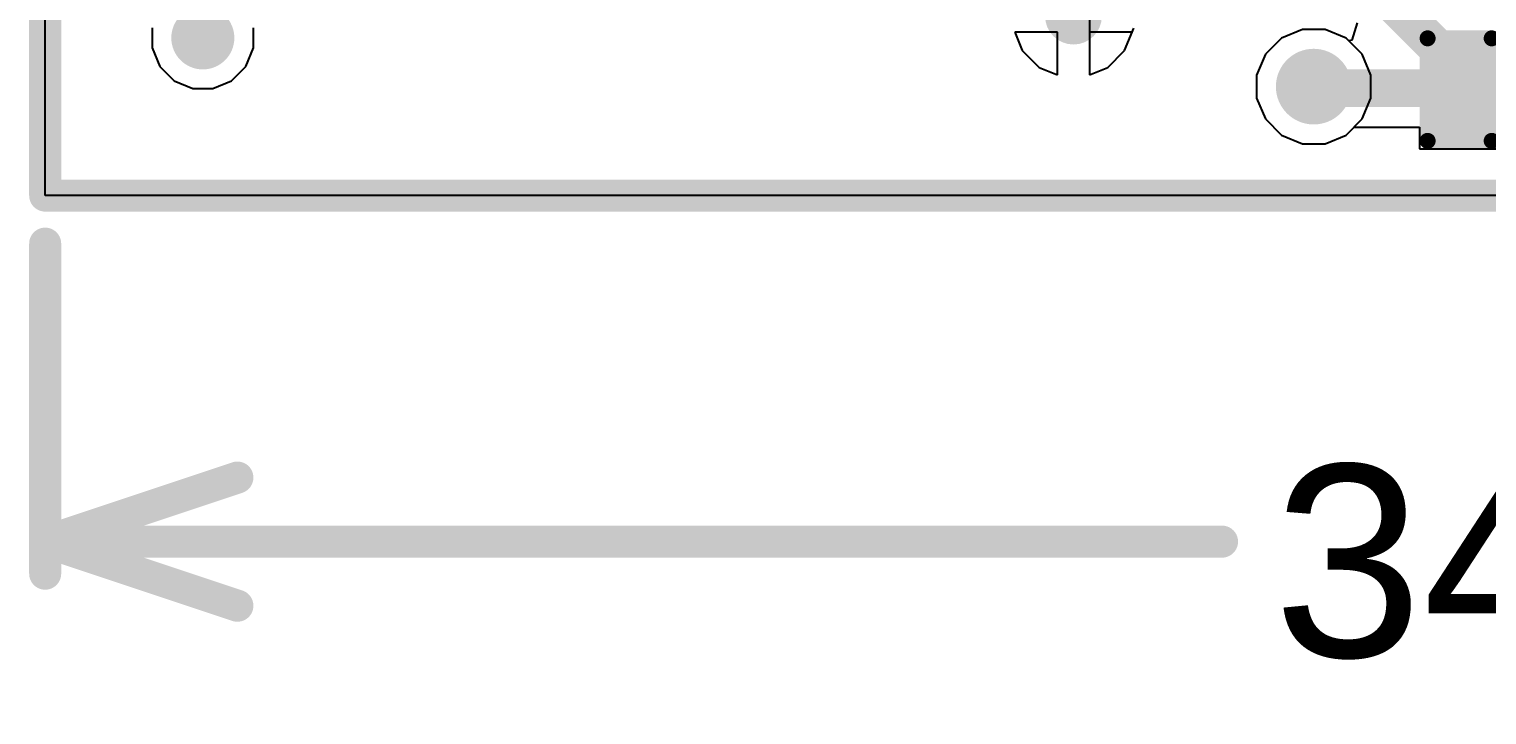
# Model space of a CAD drawing. Header units: millimetres. Extents: x -0.05 to 1.48, y -0.21 to 0.41.
# Drawn here: x -0.0542 to 0.4008, y -0.2113 to 0.0027 of the extents above; entities that cross this region are included whole.
import ezdxf

# ---------------------------------------------------------------- set-up
doc = ezdxf.new("R2010")
doc.units = ezdxf.units.MM
doc.header["$MEASUREMENT"] = 0
for name, color, linetype in [('BottomLayer', 5, 'Continuous'), ('BottomSolder', 6, 'Continuous'), ('Mechanical1', 6, 'Continuous'), ('Mechanical2', 216, 'Continuous'), ('TopLayer', 1, 'Continuous'), ('TopOverlay', 2, 'Continuous'), ('TopPaste', 8, 'Continuous'), ('TopSolder', 216, 'Continuous'), ('ViaHoleLayer', 16, 'Continuous')]:
    doc.layers.add(name, color=color, linetype=linetype)
doc.styles.add('Arial', font='', dxfattribs={"height": 0.2})
doc.styles.get('Arial').set_extended_font_data('Arial')

# ---------------------------------------------------------------- blocks, each defined once
blk = doc.blocks.new('C___0402_2')
at = {"layer": 'TopLayer'}
for points in [[(-0.0275, -0.0125), (-0.0275, 0.0125), (-0.0095, 0.0125), (-0.0095, -0.0125)], [(0.0095, -0.0125), (0.0095, 0.0125), (0.0275, 0.0125), (0.0275, -0.0125)]]:
    blk.add_hatch(color=1, dxfattribs=at).paths.add_polyline_path(points)
at = {"layer": 'TopPaste'}
for points in [[(-0.0275, -0.0125), (-0.0275, 0.0125), (-0.0095, 0.0125), (-0.0095, -0.0125)], [(0.0095, -0.0125), (0.0095, 0.0125), (0.0275, 0.0125), (0.0275, -0.0125)]]:
    blk.add_hatch(color=8, dxfattribs=at).paths.add_polyline_path(points)
at = {"layer": 'TopSolder'}
for points in [[(-0.02986, -0.01486), (-0.02986, 0.01486), (-0.00714, 0.01486), (-0.00714, -0.01486)], [(0.00714, -0.01486), (0.00714, 0.01486), (0.02986, 0.01486), (0.02986, -0.01486)]]:
    blk.add_hatch(color=216, dxfattribs=at).paths.add_polyline_path(points)
at = {"layer": 'TopOverlay', "const_width": 0.005}
for points in [[(-0.031, 0.016), (-0.011, 0.016)], [(-0.031, -0.016), (-0.031, 0.016)], [(0.011, 0.016), (0.031, 0.016)], [(0.031, -0.016), (0.031, 0.016)], [(-0.031, -0.016), (-0.011, -0.016)], [(0.011, -0.016), (0.031, -0.016)]]:
    blk.add_lwpolyline(points, dxfattribs=at)
at = {"layer": 'TopOverlay', "const_width": 0.0025}
for points in [[(-0.03225, 0.016, 1), (-0.02975, 0.016, 1)], [(-0.03225, 0.016, 1), (-0.02975, 0.016, 1)], [(-0.01225, 0.016, 1), (-0.00975, 0.016, 1)], [(0.00975, 0.016, 1), (0.01225, 0.016, 1)], [(0.02975, 0.016, 1), (0.03225, 0.016, 1)], [(0.02975, 0.016, 1), (0.03225, 0.016, 1)], [(-0.03225, -0.016, 1), (-0.02975, -0.016, 1)], [(-0.03225, -0.016, 1), (-0.02975, -0.016, 1)], [(-0.01225, -0.016, 1), (-0.00975, -0.016, 1)], [(0.00975, -0.016, 1), (0.01225, -0.016, 1)], [(0.02975, -0.016, 1), (0.03225, -0.016, 1)], [(0.02975, -0.016, 1), (0.03225, -0.016, 1)]]:
    blk.add_lwpolyline(points, format="xyb", close=True, dxfattribs=at)

msp = doc.modelspace()

# ---------------------------------------------------------------- hatches: boundary and pattern name
at = {"layer": 'BottomLayer'}
h = msp.add_hatch(color=5, dxfattribs=at)
edge = h.paths.add_edge_path()
edge.add_arc((0.27179, 0.00679), 0.00886, 0, 360)
h = msp.add_hatch(color=5, dxfattribs=at)
edge = h.paths.add_edge_path()
edge.add_arc((0.34679, -0.01521), 0.01181, 0, 360)
at = {"layer": 'BottomSolder'}
h = msp.add_hatch(color=6, dxfattribs=at)
edge = h.paths.add_edge_path()
edge.add_arc((0.34679, -0.01521), 0.00591, 0, 360)
at = {"layer": 'TopLayer'}
h = msp.add_hatch(color=1, dxfattribs=at)
edge = h.paths.add_edge_path()
edge.add_arc((0.27179, 0.00679), 0.00886, 0, 360)
h = msp.add_hatch(color=1, dxfattribs=at)
edge = h.paths.add_edge_path()
edge.add_arc((0, 0), 0.00984, 0, 360)
h = msp.add_hatch(color=1, dxfattribs=at)
edge = h.paths.add_edge_path()
edge.add_arc((0.34679, -0.01521), 0.01181, 0, 360)
at = {"layer": 'TopPaste'}
h = msp.add_hatch(color=8, dxfattribs=at)
edge = h.paths.add_edge_path()
edge.add_arc((0, 0), 0.00984, 0, 360)
at = {"layer": 'TopSolder'}
h = msp.add_hatch(color=216, dxfattribs=at)
edge = h.paths.add_edge_path()
edge.add_arc((0, 0), 0.00984, 0, 360)
h = msp.add_hatch(color=216, dxfattribs=at)
edge = h.paths.add_edge_path()
edge.add_arc((0.34679, -0.01521), 0.00591, 0, 360)
at = {"layer": 'ViaHoleLayer'}
h = msp.add_hatch(color=16, dxfattribs=at)
edge = h.paths.add_edge_path()
edge.add_arc((0.34679, -0.01521), 0.00591, 0, 360)

# ---------------------------------------------------------------- linework, layer by layer
at = {"layer": 'BottomLayer'}
for p, q in [((-0.04921, -0.04921), (-0.04921, 0.40354)), ((0.26679, 0.00179), (0.25345, 0.00179)), ((0.25345, 0.00179), (0.2558, -0.0039)), ((0.26679, -0.01155), (0.26679, 0.00179)), ((0.29013, 0.00179), (0.27679, 0.00179)), ((0.27679, 0.00179), (0.27679, -0.01155)), ((0.28777, -0.0039), (0.29013, 0.00179)), ((0.34324, 0.0026), (0.3367, -0.00011)), ((0.35033, 0.0026), (0.34324, 0.0026)), ((0.35688, -0.00011), (0.35033, 0.0026)), ((0.2558, -0.0039), (0.2611, -0.0092)), ((0.28247, -0.0092), (0.28777, -0.0039)), ((0.3367, -0.00011), (0.33169, -0.00512)), ((0.36189, -0.00512), (0.35688, -0.00011)), ((0.33169, -0.00512), (0.32898, -0.01167)), ((0.3646, -0.01167), (0.36189, -0.00512)), ((0.2611, -0.0092), (0.26679, -0.01155)), ((0.27679, -0.01155), (0.28247, -0.0092)), ((0.32898, -0.01167), (0.32898, -0.01876)), ((0.3646, -0.01876), (0.3646, -0.01167)), ((0.32898, -0.01876), (0.33169, -0.0253)), ((0.36189, -0.0253), (0.3646, -0.01876)), ((0.33169, -0.0253), (0.3367, -0.03031)), ((0.35688, -0.03031), (0.36189, -0.0253)), ((0.3367, -0.03031), (0.34324, -0.03302)), ((0.35033, -0.03302), (0.35688, -0.03031)), ((0.34324, -0.03302), (0.35033, -0.03302)), ((1.28937, -0.04921), (-0.04921, -0.04921))]:
    msp.add_line(p, q, dxfattribs=at)
at = {"layer": 'Mechanical1', "const_width": 0.01}
for points in [[(-0.04921, -0.16721), (-0.04921, -0.06421)], [(-0.04921, -0.15721), (0.01079, -0.13721)], [(-0.04921, -0.15721), (0.01079, -0.17721)], [(-0.04921, -0.15721), (0.31817, -0.15721)]]:
    msp.add_lwpolyline(points, dxfattribs=at)
at = {"layer": 'Mechanical1', "const_width": 0.005}
for points in [[(-0.05171, -0.06421, 1), (-0.04671, -0.06421, 1)], [(0.00829, -0.13721, 1), (0.01329, -0.13721, 1)], [(-0.05171, -0.15721, 1), (-0.04671, -0.15721, 1)], [(-0.05171, -0.15721, 1), (-0.04671, -0.15721, 1)], [(-0.05171, -0.15721, 1), (-0.04671, -0.15721, 1)], [(0.31567, -0.15721, 1), (0.32067, -0.15721, 1)], [(-0.05171, -0.16721, 1), (-0.04671, -0.16721, 1)], [(0.00829, -0.17721, 1), (0.01329, -0.17721, 1)]]:
    msp.add_lwpolyline(points, format="xyb", close=True, dxfattribs=at)
at = {"layer": 'Mechanical2', "const_width": 0.01}
for points in [[(-0.04921, -0.04921), (-0.04921, 0.40354)], [(-0.04921, -0.04921), (1.28937, -0.04921)]]:
    msp.add_lwpolyline(points, dxfattribs=at)
at = {"layer": 'Mechanical2', "const_width": 0.005}
msp.add_lwpolyline([(-0.05171, -0.04921, 1), (-0.04671, -0.04921, 1)], format="xyb", close=True, dxfattribs=at)
msp.add_lwpolyline([(-0.05171, -0.04921, 1), (-0.04671, -0.04921, 1)], format="xyb", close=True, dxfattribs=at)
at = {"layer": 'TopLayer'}
for p, q in [((-0.04921, -0.04921), (-0.04921, 0.40354)), ((0.27679, 0.00679), (0.27679, -0.01155)), ((0.36037, 0.00468), (0.35872, -0.00075)), ((-0.01584, 0.00315), (-0.01584, -0.00315)), ((0.01584, -0.00315), (0.01584, 0.00315)), ((0.26679, 0.00179), (0.25345, 0.00179)), ((0.25345, 0.00179), (0.2558, -0.0039)), ((0.26679, -0.01155), (0.26679, 0.00179)), ((0.28777, -0.0039), (0.29064, 0.00304)), ((0.34324, 0.0026), (0.3367, -0.00011)), ((0.35033, 0.0026), (0.34324, 0.0026)), ((0.35688, -0.00011), (0.35033, 0.0026)), ((-0.01584, -0.00315), (-0.01343, -0.00897)), ((0.01343, -0.00897), (0.01584, -0.00315)), ((0.2558, -0.0039), (0.2611, -0.0092)), ((0.28247, -0.0092), (0.28777, -0.0039)), ((0.3367, -0.00011), (0.33169, -0.00512)), ((0.35771, -0.00095), (0.35688, -0.00011)), ((0.35872, -0.00075), (0.35771, -0.00095)), ((-0.01343, -0.00897), (-0.00897, -0.01343)), ((0.00897, -0.01343), (0.01343, -0.00897)), ((0.33169, -0.00512), (0.32898, -0.01167)), ((-0.00897, -0.01343), (-0.00315, -0.01584)), ((0.00315, -0.01584), (0.00897, -0.01343)), ((0.2611, -0.0092), (0.26679, -0.01155)), ((0.27679, -0.01155), (0.28247, -0.0092)), ((0.32898, -0.01167), (0.32898, -0.01876)), ((-0.00315, -0.01584), (0.00315, -0.01584)), ((0.32898, -0.01876), (0.33169, -0.0253)), ((0.33169, -0.0253), (0.3367, -0.03031)), ((0.3367, -0.03031), (0.34324, -0.03302)), ((0.35033, -0.03302), (0.35688, -0.03031)), ((0.35688, -0.03031), (0.35937, -0.02782)), ((0.35937, -0.02782), (0.37985, -0.02782)), ((0.37985, -0.02782), (0.37985, -0.03464)), ((0.34324, -0.03302), (0.35033, -0.03302)), ((0.37985, -0.03464), (0.40985, -0.03464)), ((1.28937, -0.04921), (-0.04921, -0.04921))]:
    msp.add_line(p, q, dxfattribs=at)
at = {"layer": 'TopLayer', "const_width": 0.01181}
for points in [[(0.36579, 0.01642), (0.39176, -0.00955)], [(0.39176, -0.01305), (0.39176, -0.00955)], [(0.39176, -0.01305), (0.39439, -0.01568)], [(0.34679, -0.01521), (0.34725, -0.01568)], [(0.34725, -0.01568), (0.39439, -0.01568)], [(0.39439, -0.01568), (0.39485, -0.01614)]]:
    msp.add_lwpolyline(points, dxfattribs=at)
at = {"layer": 'TopLayer', "const_width": 0.00591}
for points in [[(0.38881, -0.00955, 1), (0.39471, -0.00955, 1)], [(0.38881, -0.00955, 1), (0.39471, -0.00955, 1)], [(0.38881, -0.01305, 1), (0.39471, -0.01305, 1)], [(0.38881, -0.01305, 1), (0.39471, -0.01305, 1)], [(0.34383, -0.01521, 1), (0.34974, -0.01521, 1)], [(0.3443, -0.01568, 1), (0.3502, -0.01568, 1)], [(0.3443, -0.01568, 1), (0.3502, -0.01568, 1)], [(0.39144, -0.01568, 1), (0.39734, -0.01568, 1)], [(0.39144, -0.01568, 1), (0.39734, -0.01568, 1)], [(0.39144, -0.01568, 1), (0.39734, -0.01568, 1)], [(0.3919, -0.01614, 1), (0.39781, -0.01614, 1)]]:
    msp.add_lwpolyline(points, format="xyb", close=True, dxfattribs=at)

# ---------------------------------------------------------------- block references
msp.add_blockref('C___0402_2', (0.41335, -0.01614))

# ---------------------------------------------------------------- texts
at = {"layer": 'Mechanical1', "style": 'Arial'}
msp.add_text('34.00 (mm)', height=0.06, dxfattribs=at).set_placement((0.33417, -0.1932))

doc.saveas('drawing.dxf')
